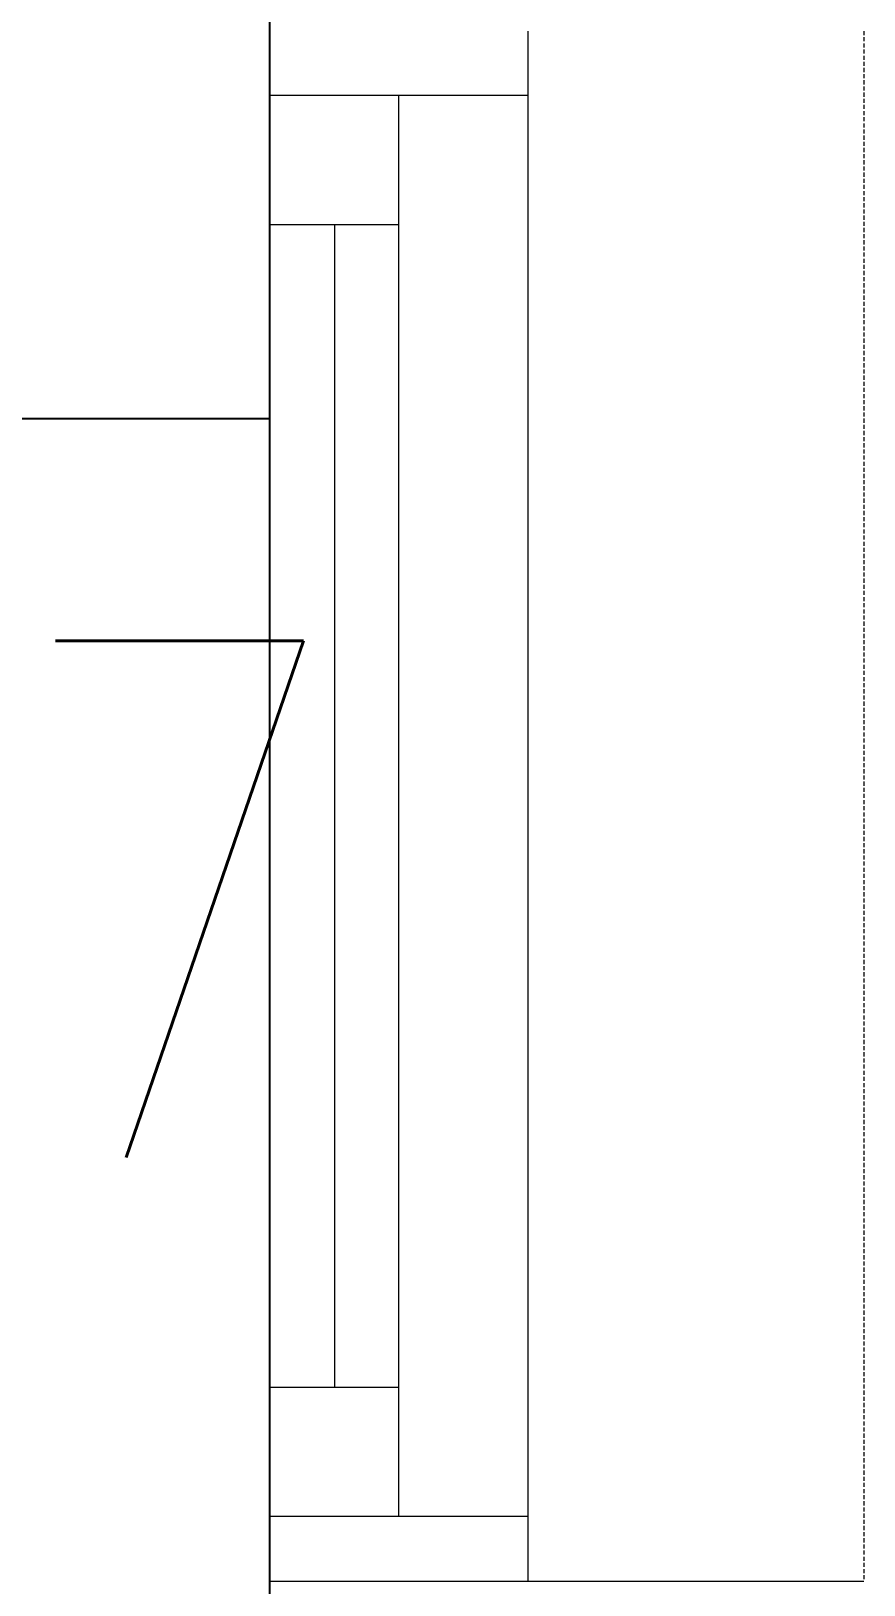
# Model space of a CAD drawing. Extents: x -12260 to 184725, y -29287 to 19916.
# Drawn here: x 48884 to 49206, y 4489 to 5090 of the extents above; entities that cross this region are included whole.
import ezdxf

# ---------------------------------------------------------------- set-up
doc = ezdxf.new("R2010")
doc.units = 0
doc.header["$LTSCALE"] = 0.25
doc.linetypes.add('01-First Floor-FUR$0$HIDDEN', pattern=[9.525, 6.35, -3.175])
doc.linetypes.add('DASHDOT', pattern=[25.4, 12.7, -6.35, 0, -6.35])
for name, color, linetype, lineweight in [('01-First Floor-FUR$0$Aluminum', 251, 'Continuous', 5), ('01-First Floor-FUR$0$Proj', 251, 'Continuous', 5), ('01-First Floor-FUR$0$Walls', 251, 'Continuous', 5), ('E-LITE-CIRC', 6, 'Continuous', 25), ('E-LITE-CLNG-CNDT', 6, 'DASHDOT', 35)]:
    doc.layers.add(name, color=color, linetype=linetype, lineweight=lineweight)
doc.layers.add('01-First Floor-FUR$0$FALSE CEILING', color=251, linetype='Continuous')
doc.styles.add('DC_SIMPLEX', font='SIMPLEX.shx', dxfattribs={"width": 0.7})

# ---------------------------------------------------------------- blocks, each defined once
blk = doc.blocks.new('01-First Floor-FUR')
at = {"layer": '01-First Floor-FUR$0$Aluminum'}
for p, q in [((48976, 4490), (48976, 5090)), ((49076, 4490), (49076, 5090)), ((49076, 5065), (48976, 5065)), ((49026, 4515), (49026, 5065)), ((49026, 5015), (48976, 5015)), ((49001, 5015), (49001, 4565)), ((49026, 4565), (48976, 4565)), ((49076, 4515), (48976, 4515))]:
    blk.add_line(p, q, dxfattribs=at)
at = {"layer": '01-First Floor-FUR$0$FALSE CEILING', "linetype": 'Continuous'}
blk.add_line((45476, 4940), (48976, 4940), dxfattribs=at)
at = {"layer": '01-First Floor-FUR$0$FALSE CEILING'}
blk.add_lwpolyline([(45476, 2540), (48976, 2540), (48976, 5435), (45476, 5435)], close=True, dxfattribs=at)
at = {"layer": '01-First Floor-FUR$0$Proj', "linetype": '01-First Floor-FUR$0$HIDDEN'}
blk.add_line((49206, 5090), (49206, 4490), dxfattribs=at)
at = {"layer": '01-First Floor-FUR$0$Walls'}
for p, q in [((48976, 2550), (48976, 4490)), ((48976, 4490), (49206, 4490))]:
    blk.add_line(p, q, dxfattribs=at)

msp = doc.modelspace()

# ---------------------------------------------------------------- block references
at = {"layer": 'E-LITE-CLNG-CNDT'}
msp.add_blockref('01-First Floor-FUR', (0, 0), dxfattribs=at)

# ---------------------------------------------------------------- texts
at = {"layer": 'E-LITE-CIRC', "style": 'DC_SIMPLEX', "width": 0.8}
msp.add_text('U17', height=200, rotation=0.00003, dxfattribs=at).set_placement((48584.48, 4654.02, 0))

doc.saveas('drawing.dxf')
